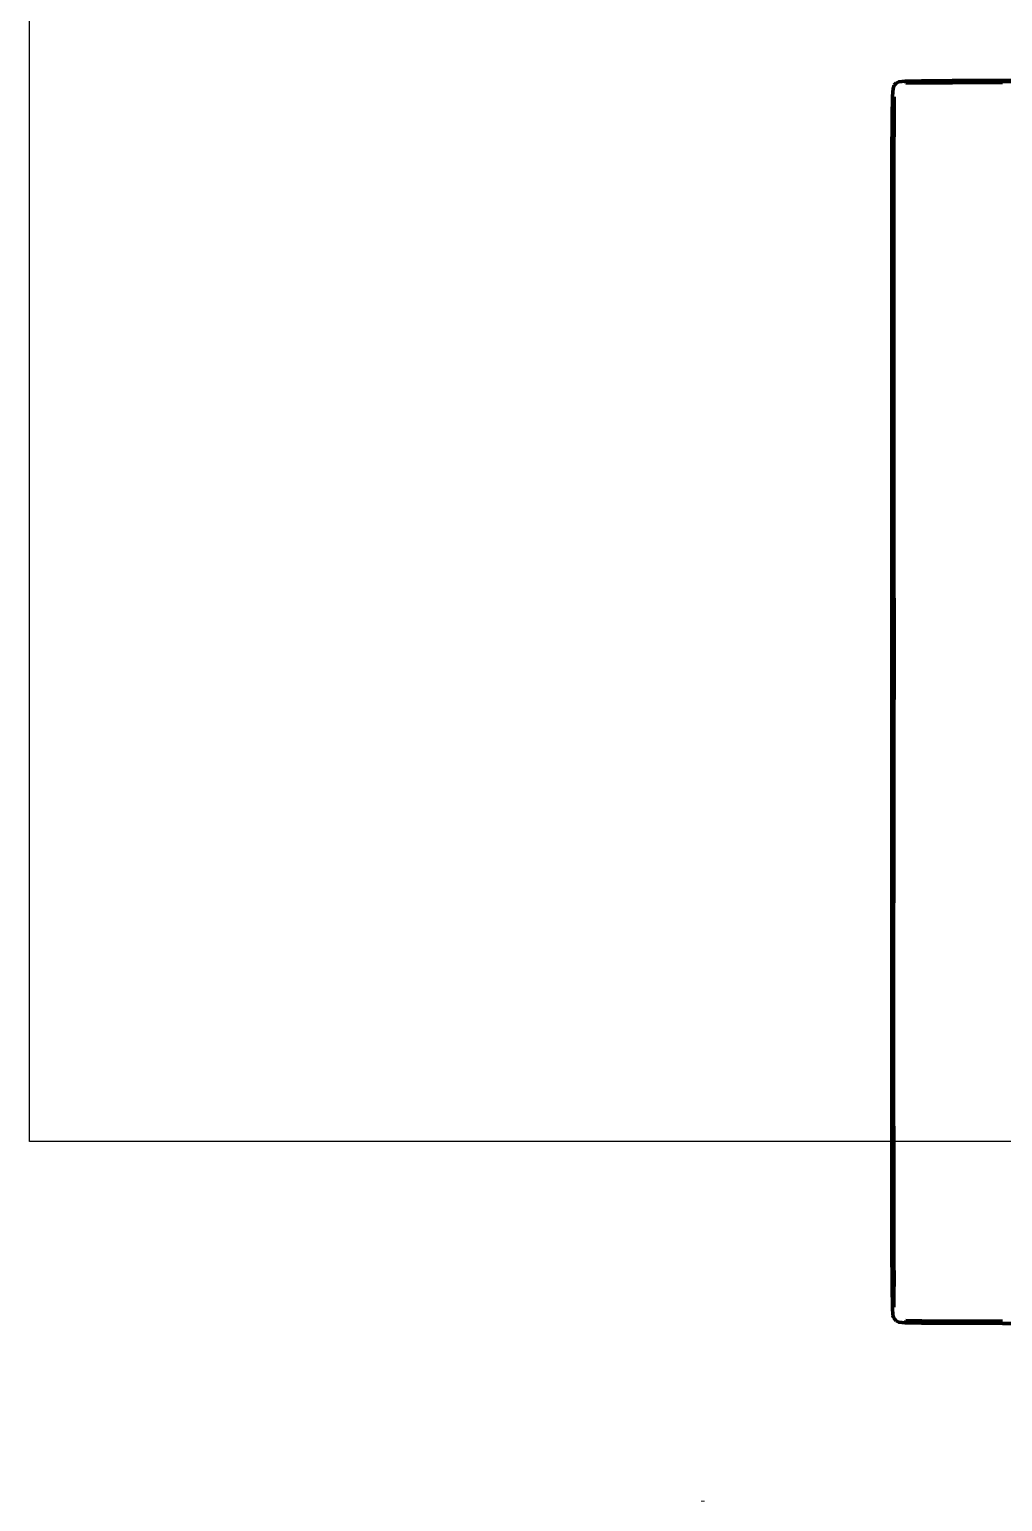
# Model space of a CAD drawing. Header units: millimetres. Extents: x 4307 to 31003, y 2809 to 20009.
# Drawn here: x 14569.2 to 14846, y 12385.1 to 12803.8 of the extents above; entities that cross this region are included whole.
import ezdxf

# ---------------------------------------------------------------- set-up
doc = ezdxf.new("R2010")
doc.units = ezdxf.units.MM
doc.layers.add('ProfileEdges', color=7, linetype='Continuous')

msp = doc.modelspace()

# ---------------------------------------------------------------- linework, layer by layer
msp.add_lwpolyline([(14569.22, 13732.12), (17092.49, 13732.12), (17092.49, 12487.45), (14569.22, 12487.45)], close=True)
at = {"layer": 'ProfileEdges', "lineweight": 211}
for p, q in [((14815.19, 12787.88), (14814.89, 12787)), ((14815.76, 12788.51), (14815.19, 12787.88)), ((14816.54, 12788.88), (14815.76, 12788.51)), ((14816.54, 12788.88), (14818.34, 12789.06)), ((14818.34, 12789.06), (14822.94, 12789.17)), ((14823.04, 12788.7), (14818.47, 12788.62)), ((14818.47, 12788.62), (14818.51, 12788.48)), ((14823.07, 12788.56), (14818.51, 12788.48)), ((14822.94, 12789.17), (14831.7, 12789.23)), ((14823.04, 12788.7), (14831.76, 12788.76)), ((14831.78, 12788.62), (14823.07, 12788.56)), ((14831.7, 12789.23), (14845.97, 12789.27)), ((14831.75, 12788.89), (14846.01, 12788.93)), ((14831.76, 12788.76), (14831.75, 12788.89)), ((14846.02, 12788.8), (14831.76, 12788.76)), ((14846.04, 12788.66), (14831.78, 12788.62)), ((15312.73, 12789.29), (14845.97, 12789.27)), ((14846.01, 12788.93), (14864.42, 12788.95)), ((14814.6, 12778.9), (14814.68, 12784.77)), ((14814.89, 12787), (14814.68, 12784.77)), ((14815.01, 12778.8), (14815.09, 12784.62)), ((14815.09, 12784.62), (14815.22, 12784.58)), ((14815.22, 12784.58), (14815.14, 12778.76)), ((14814.54, 12767.66), (14814.6, 12778.9)), ((14815.01, 12778.8), (14814.96, 12767.59)), ((14815.14, 12778.76), (14815.09, 12767.56)), ((14814.5, 12749.28), (14814.54, 12767.66)), ((14814.85, 12767.61), (14814.8, 12725.56)), ((14814.96, 12767.59), (14814.85, 12767.61)), ((14814.93, 12749.22), (14814.96, 12767.59)), ((14815.09, 12767.56), (14815.06, 12749.2)), ((14814.5, 12749.28), (14814.5, 12475.61)), ((14814.93, 12749.22), (14814.93, 12475.65)), ((14815.06, 12749.2), (14815.04, 12526.4)), ((14814.8, 12725.56), (14814.7, 12725.57)), ((14814.7, 12725.57), (14814.7, 12669.49)), ((14814.63, 12499.25), (14814.7, 12669.49)), ((14814.7, 12499.25), (14814.7, 12669.49)), ((14815.17, 12641.99), (14815.04, 12526.4)), ((14815.09, 12457.38), (14815.04, 12526.4)), ((14814.7, 12499.25), (14814.63, 12499.25)), ((14814.7, 12499.25), (14814.8, 12499.25)), ((14814.8, 12499.25), (14814.93, 12475.65)), ((14814.5, 12475.61), (14814.54, 12457.28)), ((14814.96, 12457.36), (14814.93, 12475.65)), ((14814.6, 12446.08), (14814.54, 12457.28)), ((14815.01, 12446.18), (14814.96, 12457.36)), ((14815.09, 12457.38), (14815.1, 12455.53)), ((14815.1, 12455.53), (14815.14, 12446.22)), ((14815.1, 12455.53), (14815.1, 12446.2)), ((14814.69, 12440.23), (14814.6, 12446.08)), ((14815.1, 12446.2), (14815.01, 12446.18)), ((14815.01, 12446.18), (14815.09, 12440.37)), ((14815.1, 12446.2), (14815.09, 12440.37)), ((14815.14, 12446.22), (14815.1, 12446.2)), ((14814.85, 12437.98), (14814.69, 12440.23)), ((14815.02, 12437.54), (14814.85, 12437.98)), ((14815.19, 12437.12), (14815.02, 12437.54)), ((14815.76, 12436.49), (14815.19, 12437.12)), ((14815.76, 12436.49), (14816.13, 12436.27)), ((14816.53, 12436.09), (14816.13, 12436.27)), ((14818.34, 12435.93), (14816.53, 12436.09)), ((14822.94, 12435.83), (14818.34, 12435.93)), ((14818.47, 12436.38), (14818.51, 12436.52)), ((14823.04, 12436.29), (14818.47, 12436.38)), ((14818.51, 12436.52), (14823.07, 12436.44)), ((14822.94, 12435.83), (14831.7, 12435.77)), ((14831.76, 12436.23), (14823.04, 12436.29)), ((14823.07, 12436.44), (14831.78, 12436.38)), ((14845.97, 12435.73), (14831.7, 12435.77)), ((14846.02, 12436.2), (14831.76, 12436.23)), ((14831.78, 12436.38), (14846.04, 12436.34)), ((15331.15, 12435.73), (14845.97, 12435.73)), ((14760.74, 12385.26), (14760.72, 12385.06))]:
    msp.add_line(p, q, dxfattribs=at)

doc.saveas('drawing.dxf')
